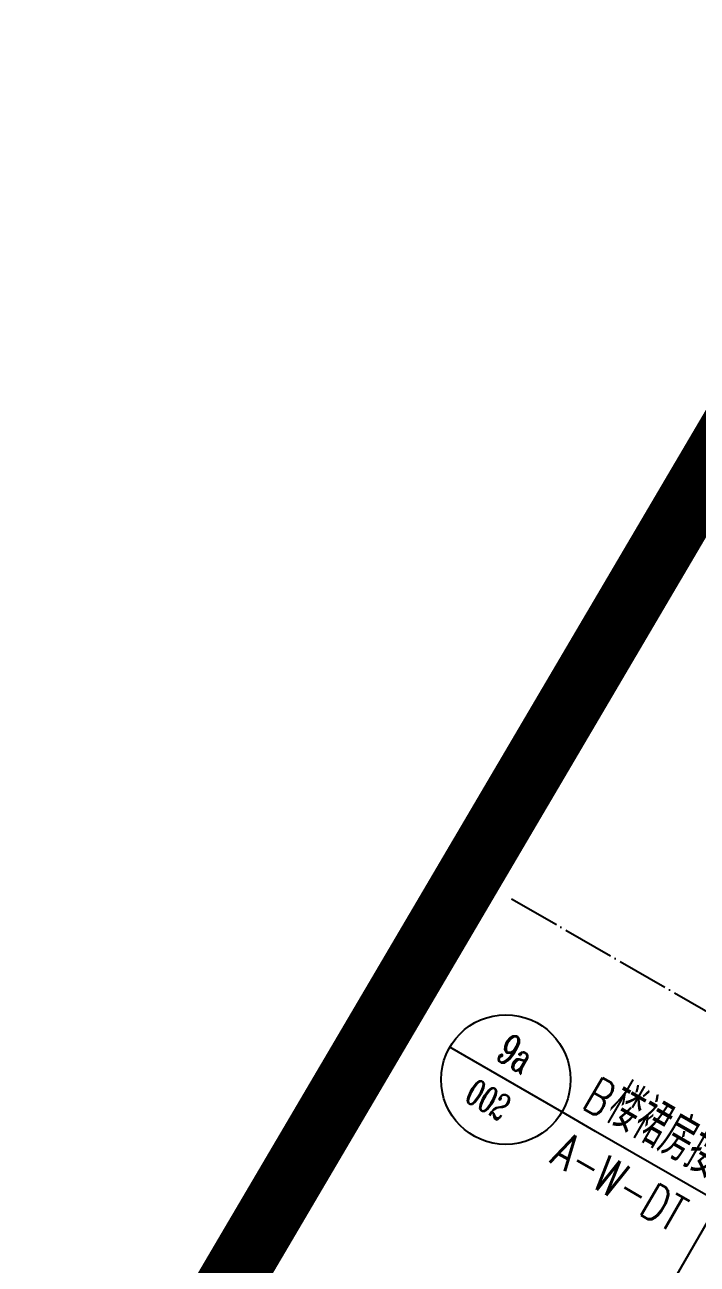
# Model space of a CAD drawing. Header units: millimetres. Extents: x 216654360 to 218309126, y 218099985 to 219647706.
# Drawn here: x 217894856 to 217900045, y 218908453 to 218918022 of the extents above; entities that cross this region are included whole.
import ezdxf
from ezdxf.enums import TextEntityAlignment as Align
from ezdxf.xclip import XClip

# ---------------------------------------------------------------- set-up
doc = ezdxf.new("R2010")
doc.units = ezdxf.units.MM
doc.header["$LTSCALE"] = 1000
doc.header["$XCLIPFRAME"] = 0
doc.linetypes.add('DASH', pattern=[0.35, 0.25, -0.1])
doc.linetypes.add('DOTE', pattern=[2.4200000000000004, 2, -0.2, 0.02, -0.2])
for name, color, linetype in [('A-ANNO-DIMS', 3, 'Continuous'), ('A-ANNO-DOTE', 1, 'DOTE'), ('A-ANNO-IDEN-INDX', 3, 'Continuous'), ('A-ANNO-TXT', 7, 'Continuous'), ('A-FLOR-STRS', 51, 'Continuous'), ('A-FURN', 45, 'Continuous'), ('A-WALL', 2, 'Continuous'), ('A-WALL-MSNW', 2, 'Continuous'), ('现状植物', 3, 'Continuous')]:
    doc.layers.add(name, color=color, linetype=linetype)
doc.styles.add('_TCH_DIM_T3', font='SIMPLEX.shx', dxfattribs={"width": 0.5647058823529413, "bigfont": 'GBCBIG.shx'})
doc.styles.add('A_AXIS', font='COMPLEX', dxfattribs={"width": 0.8, "bigfont": 'HZ'})
doc.styles.add('AUDIT_D_250603204042-0', font='SIMPLEX', dxfattribs={"width": 0.7, "bigfont": 'HZ'})
doc.dimstyles.new('_TCH_ARCH&&100', dxfattribs={"dimtxt": 297.5, "dimasz": 100, "dimexe": 250, "dimexo": 300, "dimgap": 126.25, "dimtad": 1, "dimdec": 0, "dimzin": 0, "dimdsep": 46, "dimtxsty": '_TCH_DIM_T3', "dimblk": 'ARCHTICK', "dimcen": 0.09, "dimclrt": 7, "dimazin": 2, "dimtfac": 1, "dimtdec": 0, "dimtix": 1, "dimtmove": 2, "dimatfit": 3, "dimfxl": 100, "dimtolj": 1, "dimtzin": 0, "dimarcsym": 0})

# ---------------------------------------------------------------- blocks, each defined once
blk = doc.blocks.new('123sfg')
at = {"layer": 'A-FLOR-STRS', "color": 1, "linetype": 'DASH', "const_width": 0.5}
blk.add_lwpolyline([(-435.7520347369718, -1148.388286254316), (-511.1115516244317, -1148.388286254316), (-511.3552337155952, -1165.729753827507), (-511.0830312329153, -1166.330356907861), (-509.862566358549, -1167.165920006349), (-509.899666979044, -1175.035179553675), (-511.2151629207592, -1175.819181181321), (-511.5013152034771, -1176.37444855023), (-511.8447741047139, -1217.800621691689), (-511.7709169440395, -1218.378271135507), (-511.5875886529493, -1218.902143048302), (-509.7669051376688, -1219.661976483888), (-509.385862355567, -1219.696680274913), (-508.9938257462936, -1221.561295600962), (-505.3071537641226, -1224.627778107655), (-496.1454937860653, -1225.778210952126), (-492.040455449508, -1227.508854247053), (-490.6770727478661, -1229.040993421052), (-491.1780902189776, -1234.403478215337), (-491.8354530945844, -1240.873174603801), (-495.3054724940848, -1245.831589563697), (-496.0934880015939, -1248.609740337537), (-498.2702817226327, -1262.571470302767), (-497.9822436700924, -1324.142034435703)], dxfattribs=at)
blk = doc.blocks.new('123sdtrt')
at = {"layer": 'A-WALL-MSNW'}
for p, q in [((5983445.395615246, 14968.59814256962), (5983102.477317739, -26392.37027234577)), ((5983644.99389232, 14919.31540256122), (5983303.579236757, -26260.29177455573))]:
    blk.add_line(p, q, dxfattribs=at)
blk = doc.blocks.new('A$C626D7193')
at = {"layer": 'A-ANNO-DOTE', "ltscale": 0.2}
blk.add_line((18448.50633661635, -83436.43906046433), (39411.19610879663, -83436.43906046433), dxfattribs=at)
blk = doc.blocks.new('_ArchTick')
at = {"color": 0, "linetype": 'ByBlock', "const_width": 0.4}
blk.add_lwpolyline([(-0.5, -0.5), (0.5, 0.5)], dxfattribs=at)
blk = doc.blocks.new('*D381')
at = {"layer": 'A-ANNO-DIMS', "color": 0, "lineweight": -2, "transparency": 16777216}
for p, q in [((6066122.288026123, -16898.29314183843), (6065514.010060064, -16898.28251661224)), ((6065763.982108949, -18498.44331655537), (6065764.010060025, -16898.28688354101)), ((6066122.260075047, -18498.4495748528), (6065513.982108987, -18498.43894962661))]:
    blk.add_line(p, q, dxfattribs=at)
at = {"layer": 'Defpoints', "color": 0, "transparency": 16777216}
for p in [(6065764.010060025, -16898.28688354101), (6066422.288026078, -16898.29838215295), (6066422.260075001, -18498.45481516732)]:
    blk.add_point(p, dxfattribs=at)
at = {"layer": 'A-ANNO-DIMS', "color": 0, "lineweight": -2, "transparency": 16777216, "xscale": 100, "yscale": 100, "zscale": 100}
for p, rotation in [((6065764.010060025, -16898.28688354101), 89.9989991736493), ((6065763.982108949, -18498.44331655537), 269.9989991736493)]:
    blk.add_blockref('_ArchTick', p, dxfattribs=dict(at, rotation=rotation))
at = {"layer": 'A-ANNO-DIMS', "color": 7, "transparency": 16777216, "insert": (6065488.996084529, -17698.36029642625), "char_height": 297.5, "attachment_point": 5, "rotation": 89.9989991736493, "style": '_TCH_DIM_T3'}
blk.add_mtext('\\A1;1600', dxfattribs=at)
blk = doc.blocks.new('A$C04836B57')
at = {"layer": 'A-ANNO-IDEN-INDX'}
for p, q in [((-102153.2917776182, -76862.18909649173), (-103153.2917776182, -76862.18909649173)), ((-101854.0072007198, -76862.18909649173), (-102153.2917776182, -76862.18909649173)), ((-98679.85173963383, -76862.18909649173), (-101854.0072007198, -76862.18909649173))]:
    blk.add_line(p, q, dxfattribs=at)
blk.add_circle((-102653.2917776182, -76862.18909649173), 500, dxfattribs=at)
at = {"layer": 'A-FURN', "color": 251}
blk.add_lwpolyline([(-100756.7743811766, -82830.94285685715), (-100756.7743811766, -43780.01430067618), (-81731.77438183222, -43780.01430061657), (-81731.77438183222, -84331.79585990508), (-85903.02115779743, -84331.79585990508)], dxfattribs=at)
at = {"layer": 'A-ANNO-DOTE'}
ref = blk.add_blockref('123sfg', (408074.6474547908, 1131835.749373674), dxfattribs=dict(at, xscale=1000, yscale=1000, zscale=1000))
XClip(ref).set_block_clipping_path([(-527.116253690554, -1244.4995262616217), (-408.074574071597, -1131.8357493736744)])
at = {"layer": 'A-ANNO-TXT'}
blk.add_blockref('A$C626D7193', (-121762.4129141103, 7805.49620364391), dxfattribs=at)
at = {"layer": 'A-WALL'}
ref = blk.add_blockref('123sdtrt', (-6086971.935885664, -59483.23253006631), dxfattribs=at)
XClip(ref).set_block_clipping_path([(5967930.256266707, -53180.54435788118), (6086971.935885664, 59482.65594915765)])
at = {"layer": 'A-ANNO-TXT', "color": 7, "style": 'AUDIT_D_250603204042-0'}
for s, height, width, p in [('楼裙房接地', 350, 0.7, (-101852.2917776182, -76757.18909649173)), ('B', 280, 0.6999999999999998, (-102048.2917776182, -76757.18909649173)), ('A-W-DT', 280, 0.6999999999999998, (-102048.2917776182, -77247.18909649173))]:
    blk.add_text(s, height=height, dxfattribs=dict(at, width=width)).set_placement(p)
at = {"layer": 'A-ANNO-TXT', "color": 7, "style": 'A_AXIS'}
for s, height, width, p, p2 in [('9a', 233.2357722420049, 0.6400000000005011, (-102808.7822924461, -76765.40018159495), (-102559.9974687211, -76765.40018159495)), ('002', 199.2065607525165, 0.6400000000004149, (-102858.1899543926, -77164.14844053931), (-102530.352871554, -77164.14844053931))]:
    blk.add_text(s, height=height, dxfattribs=dict(at, width=width)).set_placement(p, p2, align=Align.FIT)
at = {"layer": 'A-ANNO-DIMS'}
dim = blk.add_aligned_dim(p1=(-99456.84650143702, -77981.11076432497), p2=(-99456.81855036039, -76380.95433131061), distance=658.2779661518335, dimstyle='_TCH_ARCH&&100', dxfattribs=at)
dim.commit()
dim.dimension.update_dxf_attribs({"geometry": '*D381', "text_midpoint": (-100390.1104919082, -77181.01624558392), "insert": (-6165879.106576437, -59482.65594915766)})

msp = doc.modelspace()

# ---------------------------------------------------------------- block references
at = {"layer": '现状植物', "rotation": 330.0099772030858}
msp.add_blockref('A$C04836B57', (218025897.187641, 218925138.5110827), dxfattribs=at)

doc.saveas('drawing.dxf')
